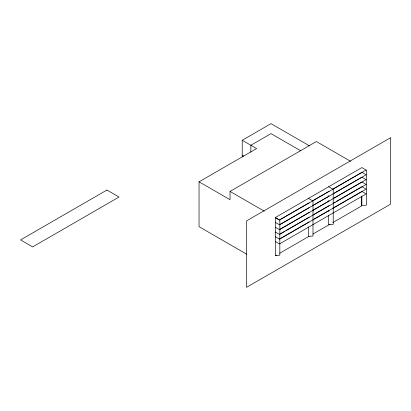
<?xml version="1.0" encoding="UTF-8"?>
<svg xmlns="http://www.w3.org/2000/svg" width="411" height="411" viewBox="0 0 411 411"><rect width="100%" height="100%" fill="white"/><g stroke="black" fill="none" stroke-linecap="round" stroke-linejoin="round"><path stroke-width="0.62" d="M242.218 156.94L242.218 140.274L270.998 123.654L309.442 145.848M246.641 254.168L199.042 226.687L199.042 181.821L256.608 148.582L242.218 140.274M199.042 181.821L230.032 199.71L230.032 191.403L316.383 141.548L350.706 161.364M280.287 219.464L309.159 202.798M312.494 200.871L329.149 191.254M332.484 189.332L361.911 172.337L366.155 174.788L279.531 224.796L275.288 222.351M366.098 170.031L279.475 220.044L275.231 217.594L361.86 167.585L366.376 170.19L366.376 205.202L361.86 205.546L361.86 196.057M279.732 224.632L309.159 207.642M313.048 205.397L329.149 196.098M333.038 193.858L361.911 177.187L366.155 179.633L279.531 229.646L275.288 227.196M279.732 229.42L309.159 212.43M313.048 210.185L329.149 200.887M333.038 198.641L361.911 181.975L366.155 184.421L279.531 234.434L275.288 231.984M280.287 233.813L284.731 231.249M285.84 230.607L309.159 217.142M313.603 214.578L329.149 205.598M333.593 203.034L335.258 202.073M336.368 201.431L361.911 186.686L366.155 189.132L279.531 239.145L275.288 236.695M279.732 238.919L309.159 221.93M313.048 219.685L329.149 210.386M333.038 208.141L361.911 191.475L366.155 193.92L279.531 243.934L275.288 241.483M276.423 255.128L275.319 255.77L275.319 217.547L279.834 220.157L279.834 255.169L275.319 255.514M279.747 253.212L309.082 236.274M312.956 234.039L330.115 224.134M332.884 222.531L361.665 205.916L361.665 196.36M300.79 150.827L270.998 133.626L250.854 145.258L250.854 152.116M328.692 186.733L333.213 189.337L333.213 224.349L328.692 224.694L328.692 215.205M242.218 155.23L243.836 156.165M308.481 198.4L312.997 201.01L312.997 236.022L308.481 236.366L308.481 226.872M230.032 191.403L264.273 211.172M328.692 195.59L328.692 196.854M328.692 200.65L328.692 201.914M328.692 210.144L328.692 211.408M106.927 190.046L20.55 239.916L32.649 246.903L119.026 197.033L106.927 190.046M390.45 137.783L246.533 220.871L246.533 287.346L390.45 204.252L390.45 137.783"/></g></svg>
